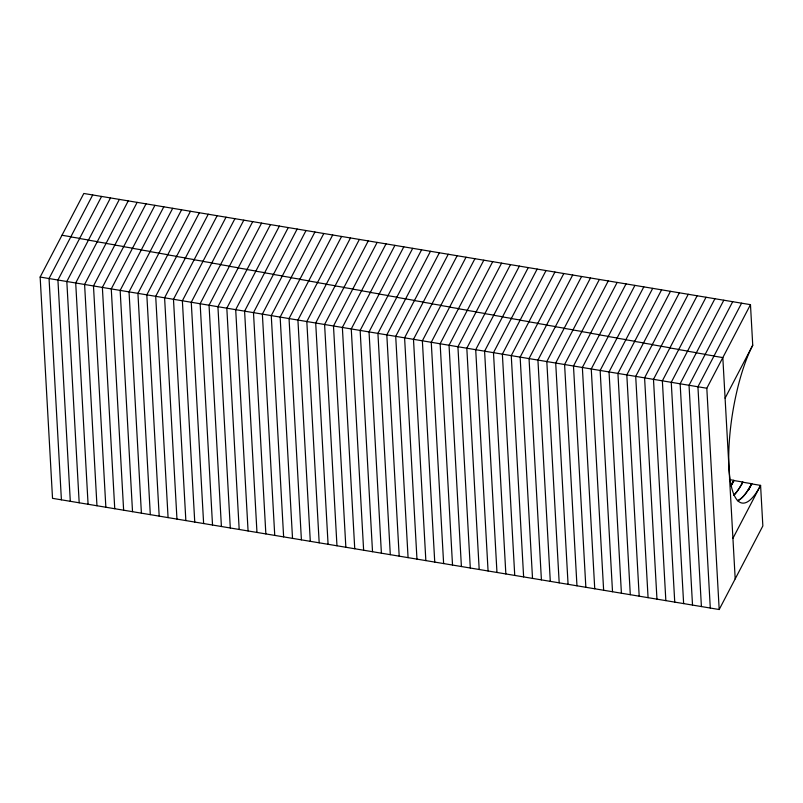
<?xml version="1.0" encoding="UTF-8"?>
<svg xmlns="http://www.w3.org/2000/svg" width="803" height="803" viewBox="0 0 803 803"><rect width="100%" height="100%" fill="white"/><g stroke="black" fill="none" stroke-linecap="round" stroke-linejoin="round"><path stroke-width="1.2" d="M40.15 277.055L83.813 193.473L750.474 304.658L752.742 345.23A88.942 24.12 -80.5 0 0 729.014 468.239A88.942 24.12 -80.5 0 0 760.582 485.383L762.85 525.945L719.187 609.527L52.526 498.342L40.15 277.055L706.811 388.24L750.474 304.658M92.706 194.948L49.043 278.531L61.409 499.817M101.59 196.434L57.926 280.016L70.303 501.303M110.483 197.919L66.82 281.502L79.186 502.788M119.366 199.395L75.703 282.977L88.079 504.264M128.259 200.88L84.596 284.463L96.962 505.749M137.152 202.366L93.479 285.948L105.855 507.235M146.036 203.852L102.372 287.424L114.749 508.721M154.929 205.327L111.266 288.909L123.632 510.196M163.812 206.813L120.149 290.395L132.525 511.682M172.705 208.298L129.042 291.88L141.408 513.167M181.588 209.774L137.925 293.356L150.302 514.643M190.482 211.259L146.819 294.842L159.185 516.128M199.365 212.745L155.702 296.327L168.078 517.614M208.258 214.22L164.595 297.803L176.961 519.089M217.151 215.706L173.478 299.288L185.854 520.575M226.034 217.191L182.371 300.774L194.748 522.06M234.928 218.677L191.265 302.259L203.631 523.546M243.811 220.152L200.148 303.735L212.524 525.021M252.704 221.638L209.041 305.22L221.407 526.507M261.587 223.124L217.924 306.706L230.3 527.993M270.481 224.599L226.817 308.181L239.184 529.468M279.374 226.085L235.701 309.667L248.077 530.954M288.257 227.57L244.594 311.152L256.97 532.439M297.15 229.046L253.487 312.628L265.853 533.915M306.033 230.531L262.37 314.114L274.746 535.4M314.927 232.017L271.263 315.599L283.63 536.886M323.81 233.502L280.147 317.085L292.523 538.371M332.703 234.978L289.04 318.56L301.406 539.847M341.596 236.463L297.923 320.046L310.299 541.332M350.479 237.949L306.816 321.531L319.182 542.818M359.373 239.424L315.699 323.007L328.076 544.293M368.256 240.91L324.593 324.492L336.969 545.779M377.149 242.396L333.486 325.978L345.852 547.265M386.032 243.881L342.369 327.453L354.745 548.75M394.925 245.357L351.262 328.939L363.629 550.226M403.809 246.842L360.145 330.424L372.522 551.711M412.702 248.328L369.039 331.91L381.405 553.197M421.595 249.803L377.922 333.386L390.298 554.672M430.478 251.289L386.815 334.871L399.191 556.158M439.371 252.774L395.708 336.357L408.075 557.643M448.255 254.25L404.592 337.832L416.968 559.119M457.148 255.735L413.485 339.318L425.851 560.604M466.031 257.221L422.368 340.803L434.744 562.09M474.924 258.707L431.261 342.289L443.627 563.576M483.818 260.182L440.144 343.764L452.521 565.051M492.701 261.668L449.038 345.25L461.404 566.537M501.594 263.153L457.921 346.735L470.297 568.022M510.477 264.629L466.814 348.211L479.19 569.498M519.37 266.114L475.707 349.696L488.073 570.983M528.254 267.6L484.59 351.182L496.967 572.469M537.147 269.085L493.484 352.658L505.85 573.954M546.03 270.561L502.367 354.143L514.743 575.43M554.923 272.046L511.26 355.629L523.626 576.915M563.816 273.532L520.143 357.114L532.519 578.401M572.7 275.007L529.036 358.59L541.413 579.876M581.593 276.493L537.93 360.075L550.296 581.362M590.476 277.979L546.813 361.561L559.189 582.848M599.369 279.454L555.706 363.036L568.072 584.323M608.252 280.94L564.589 364.522L576.966 585.809M617.146 282.425L573.483 366.007L585.849 587.294M626.039 283.911L582.366 367.493L594.742 588.78M634.922 285.386L591.259 368.968L603.635 590.255M643.815 286.872L600.142 370.454L612.518 591.741M652.698 288.357L609.035 371.94L621.412 593.226M661.592 289.833L617.929 373.415L630.295 594.702M670.475 291.318L626.812 374.901L639.188 596.187M679.368 292.804L635.705 376.386L648.071 597.673M688.251 294.279L644.588 377.862L656.964 599.148M697.145 295.765L653.481 379.347L665.848 600.634M706.038 297.251L662.365 380.833L674.741 602.12M714.921 298.736L671.258 382.318L683.634 603.605M723.814 300.212L680.151 383.794L692.517 605.081M732.697 301.697L689.034 385.279L701.41 606.566M741.591 303.183L697.927 386.765L710.294 608.052M725.089 398.168L752.742 345.23M731.021 485.805L733.882 480.335L729.435 479.592M731.603 484.922L733.892 480.535L742.785 482.021L741.641 484.209M748.235 490.292L751.678 483.697L742.795 482.212A88.691 24.05 -80.5 0 1 733.731 495.471M748.235 490.513L751.688 483.898L760.582 485.383L732.928 538.311M61.982 235.259L70.875 236.744M70.794 236.895L79.678 238.371M79.607 238.521L88.491 240.007M88.41 240.157L97.304 241.643M97.223 241.793L106.116 243.279M106.036 243.429L114.919 244.905M114.839 245.056L123.732 246.541M123.652 246.692L132.545 248.177M132.465 248.328L141.348 249.803M141.278 249.954L150.161 251.439M150.081 251.59L167.787 254.712M167.707 254.862L176.59 256.338M176.519 256.488L185.403 257.974M185.322 258.124L194.216 259.61M194.135 259.76L203.029 261.236M202.948 261.387L211.831 262.872M211.751 263.023L220.644 264.508M220.564 264.659L229.457 266.144M229.377 266.295L238.26 267.77M238.19 267.921L247.073 269.406M246.993 269.557L255.886 271.043M255.806 271.193L264.699 272.669M264.619 272.819L273.502 274.305M273.421 274.455L282.315 275.941M282.234 276.091L291.128 277.567M291.047 277.718L299.941 279.203M299.86 279.354L308.743 280.839M308.663 280.99L317.556 282.475M317.476 282.626L326.369 284.101M326.289 284.252L335.172 285.738M335.102 285.888L343.985 287.374M343.905 287.524L352.798 289M352.718 289.15L361.611 290.636M361.531 290.786L370.414 292.272M370.334 292.422L379.227 293.908M379.146 294.059L388.04 295.534M387.959 295.685L396.843 297.17M396.772 297.321L414.468 300.432M414.388 300.583L423.281 302.069M423.201 302.219L432.084 303.705M432.014 303.855L440.897 305.331M440.817 305.481L449.71 306.967M449.63 307.117L458.523 308.603M458.443 308.753L467.326 310.239M467.246 310.39L476.139 311.865M476.059 312.016L484.952 313.501M484.871 313.652L493.755 315.137M493.684 315.288L502.568 316.763M502.487 316.914L511.381 318.4M511.3 318.55L520.193 320.036M520.113 320.186L528.996 321.672M528.926 321.822L537.809 323.298M537.729 323.448L546.622 324.934M546.542 325.085L555.435 326.57M555.355 326.721L564.238 328.196M564.158 328.347L573.051 329.832M572.971 329.983L581.864 331.468M581.784 331.619L590.667 333.104M590.596 333.255L599.48 334.731M599.399 334.881L608.293 336.367M608.212 336.517L617.105 338.003M617.025 338.153L625.908 339.629M625.838 339.779L634.721 341.265M634.641 341.416L643.534 342.901M643.454 343.052L652.347 344.527M652.267 344.678L669.963 347.799M669.883 347.95L678.776 349.435M678.696 349.586L687.579 351.062M687.509 351.212L696.392 352.698M696.311 352.848L705.205 354.334M705.124 354.484L714.018 355.96M713.937 356.11L722.82 357.596L735.197 578.883M706.811 388.24L719.187 609.527M751.688 483.898A88.942 24.12 -80.5 0 1 738.188 500.58M751.678 483.697A88.691 24.05 -80.5 0 1 737.375 500.731M733.892 480.535A88.44 23.98 -80.5 0 1 730.6 486.287M742.785 482.021A88.44 23.98 -80.5 0 1 733.741 495.23M733.882 480.335A88.179 23.909 -80.5 0 1 730.6 486.066"/></g></svg>
